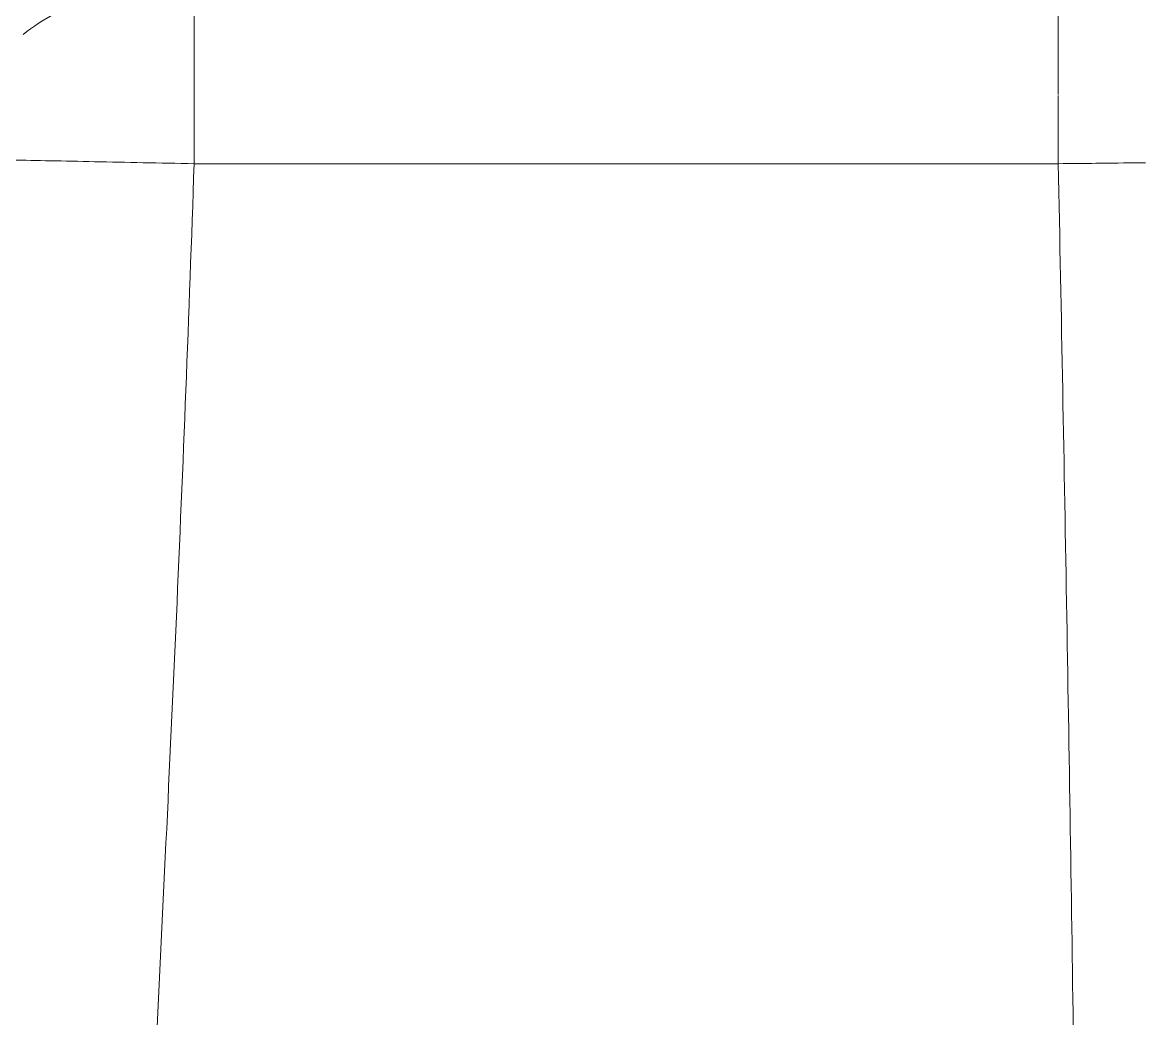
# Model space of a CAD drawing. Header units: millimetres. Extents: x 1680 to 166026, y 35966 to 91121.
# Drawn here: x 71850.4 to 72038.3, y 51515.3 to 51682 of the extents above; entities that cross this region are included whole.
import ezdxf

# ---------------------------------------------------------------- set-up
doc = ezdxf.new("R2010")
doc.units = ezdxf.units.MM
doc.layers.add('I-Furn', color=252, linetype='Continuous', lineweight=13)

# ---------------------------------------------------------------- blocks, each defined once
blk = doc.blocks.new('Furniture_Sofas-Armchairs_Icons-of-Denmark_ EC1-Sofa_Configuration7 - Default-V9-mebel yerləşmə planı')
at = {"layer": 'I-Furn'}
for p, q in [((34.06, 342.5), (34.06, 414.61)), ((34.06, 270.01), (34.06, 342.5))]:
    blk.add_line(p, q, dxfattribs=at)
for points in [[(33.89, 429.21), (33.95, 424.33), (34.01, 419.29), (34.06, 414.61)], [(34.06, 414.61), (34.04, 416.77), (34.01, 418.92), (33.99, 421.04)], [(34.06, 414.61), (59.31, 415.12), (109.81, 416.06), (185.56, 417.27), (261.31, 418.1), (311.82, 418.29), (337.07, 418.3)], [(5.47, 414.61), (7.03, 414.61), (9.11, 414.61), (12.17, 414.61)], [(14.93, 414.61), (13.97, 414.61), (13.07, 414.61), (12.17, 414.61)], [(12.17, 414.61), (15.03, 414.61), (18.64, 414.61), (22.46, 414.61)], [(34.06, 414.61), (30.42, 414.61), (26.47, 414.61), (22.67, 414.61)], [(29.04, 414.61), (30.7, 414.61), (32.38, 414.61), (34.06, 414.61)], [(337.07, 258.62), (311.8, 258.62), (261.26, 259.82), (185.54, 263.47), (109.82, 267.16), (59.32, 269.15), (34.06, 270.01)], [(6.42, 252.05), (7.16, 250.15), (8.89, 246.44), (11.16, 243.03), (12.42, 241.42)]]:
    blk.add_open_spline(points, degree=3, dxfattribs=at)
for points, knots in [([(34.06, 270.01), (25.94, 270.01), (9.91, 270.01), (3.1, 270.01), (3.1, 270.01)], [0, 0, 0, 0, 1, 1.992122, 1.992122, 1.992122, 1.992122]), ([(33.24, 230.04), (33.25, 230.12), (33.28, 231.99), (33.44, 239.7), (33.71, 252.84), (33.95, 264.27), (34.06, 270.01)], [0.0000017, 0.0000017, 0.0000017, 0.0000017, 0.2222222, 0.4444444, 0.7222222, 1, 1, 1, 1])]:
    blk.add_open_spline(points, degree=3, knots=knots, dxfattribs=at)

msp = doc.modelspace()

# ---------------------------------------------------------------- block references
at = {"layer": 'I-Furn', "rotation": 269.9999999999999}
msp.add_blockref('Furniture_Sofas-Armchairs_Icons-of-Denmark_ EC1-Sofa_Configuration7 - Default-V9-mebel yerləşmə planı', (71609.09, 51692.4), dxfattribs=at)

doc.saveas('drawing.dxf')
